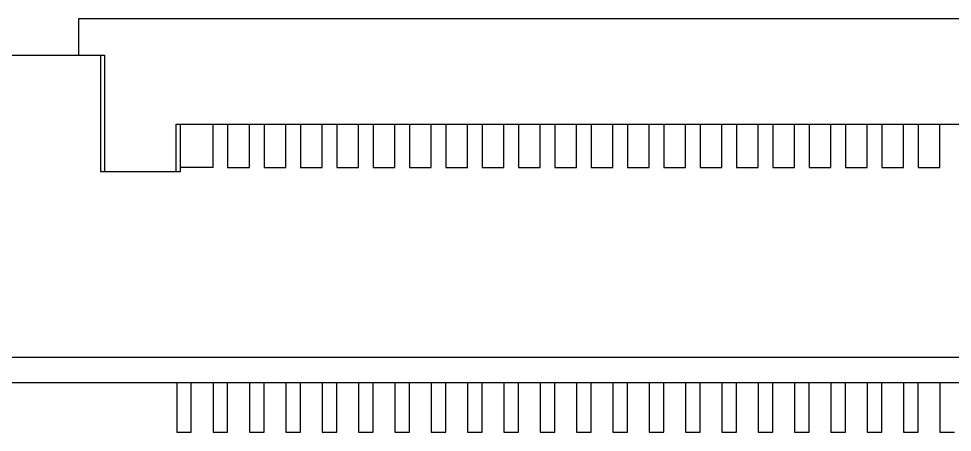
# Model space of a CAD drawing. Header units: millimetres. Extents: x -67 to 102, y -58 to 29.
# Drawn here: x 54.07 to 66.91, y -30.76 to -25.07 of the extents above; entities that cross this region are included whole.
import ezdxf

# ---------------------------------------------------------------- set-up
doc = ezdxf.new("R2010")
doc.units = ezdxf.units.MM
doc.header["$LTSCALE"] = 1.21
doc.header["$MEASUREMENT"] = 0
doc.layers.get('0').update_dxf_attribs({"linetype": 'CONTINUOUS'})

msp = doc.modelspace()

# ---------------------------------------------------------------- linework, layer by layer
at = {"color": 7, "linetype": 'Continuous'}
for p, q in [((54.888, -25.073), (54.888, -25.573)), ((69.297, -25.073), (54.888, -25.073)), ((53.492, -25.573), (55.248, -25.573)), ((55.192, -25.573), (55.192, -27.173)), ((55.248, -25.573), (55.248, -27.173)), ((56.234, -26.523), (67.951, -26.523)), ((56.234, -27.173), (56.234, -26.523)), ((56.292, -27.173), (56.292, -26.523)), ((56.742, -27.12), (56.742, -26.523)), ((56.942, -26.523), (56.942, -27.12)), ((57.242, -27.12), (57.242, -26.523)), ((57.442, -26.523), (57.442, -27.12)), ((57.742, -27.12), (57.742, -26.523)), ((57.942, -26.523), (57.942, -27.12)), ((58.242, -27.12), (58.242, -26.523)), ((58.442, -26.523), (58.442, -27.12)), ((58.742, -27.12), (58.742, -26.523)), ((58.942, -26.523), (58.942, -27.12)), ((59.242, -27.12), (59.242, -26.523)), ((59.442, -26.523), (59.442, -27.12)), ((59.742, -27.12), (59.742, -26.523)), ((59.942, -26.523), (59.942, -27.12)), ((60.242, -27.12), (60.242, -26.523)), ((60.442, -26.523), (60.442, -27.12)), ((60.742, -27.12), (60.742, -26.523)), ((60.942, -26.523), (60.942, -27.12)), ((61.242, -27.12), (61.242, -26.523)), ((61.442, -26.523), (61.442, -27.12)), ((61.742, -27.12), (61.742, -26.523)), ((61.942, -26.523), (61.942, -27.12)), ((62.242, -27.12), (62.242, -26.523)), ((62.442, -26.523), (62.442, -27.12)), ((62.742, -27.12), (62.742, -26.523)), ((62.942, -26.523), (62.942, -27.12)), ((63.242, -27.12), (63.242, -26.523)), ((63.442, -26.523), (63.442, -27.12)), ((63.742, -27.12), (63.742, -26.523)), ((63.942, -26.523), (63.942, -27.12)), ((64.242, -27.12), (64.242, -26.523)), ((64.442, -26.523), (64.442, -27.12)), ((64.742, -27.12), (64.742, -26.523)), ((64.942, -26.523), (64.942, -27.12)), ((65.242, -27.12), (65.242, -26.523)), ((65.442, -26.523), (65.442, -27.12)), ((65.742, -27.12), (65.742, -26.523)), ((65.942, -26.523), (65.942, -27.12)), ((66.242, -27.12), (66.242, -26.523)), ((66.442, -26.523), (66.442, -27.12)), ((66.742, -27.12), (66.742, -26.523)), ((55.192, -27.173), (56.292, -27.173)), ((56.742, -27.12), (56.292, -27.12)), ((56.942, -27.12), (57.242, -27.12)), ((57.442, -27.12), (57.742, -27.12)), ((57.942, -27.12), (58.242, -27.12)), ((58.442, -27.12), (58.742, -27.12)), ((58.942, -27.12), (59.242, -27.12)), ((59.442, -27.12), (59.742, -27.12)), ((59.942, -27.12), (60.242, -27.12)), ((60.442, -27.12), (60.742, -27.12)), ((60.942, -27.12), (61.242, -27.12)), ((61.442, -27.12), (61.742, -27.12)), ((61.942, -27.12), (62.242, -27.12)), ((62.442, -27.12), (62.742, -27.12)), ((62.942, -27.12), (63.242, -27.12)), ((63.442, -27.12), (63.742, -27.12)), ((63.942, -27.12), (64.242, -27.12)), ((64.442, -27.12), (64.742, -27.12)), ((64.942, -27.12), (65.242, -27.12)), ((65.442, -27.12), (65.742, -27.12)), ((65.942, -27.12), (66.242, -27.12)), ((66.442, -27.12), (66.742, -27.12)), ((70.692, -29.731), (53.492, -29.731)), ((53.492, -30.073), (70.692, -30.073)), ((56.242, -30.073), (56.242, -30.758)), ((56.442, -30.758), (56.442, -30.073)), ((56.742, -30.073), (56.742, -30.758)), ((56.942, -30.758), (56.942, -30.073)), ((57.242, -30.073), (57.242, -30.758)), ((57.442, -30.758), (57.442, -30.073)), ((57.742, -30.073), (57.742, -30.758)), ((57.942, -30.758), (57.942, -30.073)), ((58.242, -30.073), (58.242, -30.758)), ((58.442, -30.758), (58.442, -30.073)), ((58.742, -30.073), (58.742, -30.758)), ((58.942, -30.758), (58.942, -30.073)), ((59.242, -30.073), (59.242, -30.758)), ((59.442, -30.758), (59.442, -30.073)), ((59.742, -30.073), (59.742, -30.758)), ((59.942, -30.758), (59.942, -30.073)), ((60.242, -30.073), (60.242, -30.758)), ((60.442, -30.758), (60.442, -30.073)), ((60.742, -30.073), (60.742, -30.758)), ((60.942, -30.758), (60.942, -30.073)), ((61.242, -30.073), (61.242, -30.758)), ((61.442, -30.758), (61.442, -30.073)), ((61.742, -30.073), (61.742, -30.758)), ((61.942, -30.758), (61.942, -30.073)), ((62.242, -30.073), (62.242, -30.758)), ((62.442, -30.758), (62.442, -30.073)), ((62.742, -30.073), (62.742, -30.758)), ((62.942, -30.758), (62.942, -30.073)), ((63.242, -30.073), (63.242, -30.758)), ((63.442, -30.758), (63.442, -30.073)), ((63.742, -30.073), (63.742, -30.758)), ((63.942, -30.758), (63.942, -30.073)), ((64.242, -30.073), (64.242, -30.758)), ((64.442, -30.758), (64.442, -30.073)), ((64.742, -30.073), (64.742, -30.758)), ((64.942, -30.758), (64.942, -30.073)), ((65.242, -30.073), (65.242, -30.758)), ((65.442, -30.758), (65.442, -30.073)), ((65.742, -30.073), (65.742, -30.758)), ((65.942, -30.758), (65.942, -30.073)), ((66.242, -30.073), (66.242, -30.758)), ((66.442, -30.758), (66.442, -30.073)), ((66.742, -30.073), (66.742, -30.758)), ((56.242, -30.758), (56.442, -30.758)), ((56.742, -30.758), (56.942, -30.758)), ((57.242, -30.758), (57.442, -30.758)), ((57.742, -30.758), (57.942, -30.758)), ((58.242, -30.758), (58.442, -30.758)), ((58.742, -30.758), (58.942, -30.758)), ((59.242, -30.758), (59.442, -30.758)), ((59.742, -30.758), (59.942, -30.758)), ((60.242, -30.758), (60.442, -30.758)), ((60.742, -30.758), (60.942, -30.758)), ((61.242, -30.758), (61.442, -30.758)), ((61.742, -30.758), (61.942, -30.758)), ((62.242, -30.758), (62.442, -30.758)), ((62.742, -30.758), (62.942, -30.758)), ((63.242, -30.758), (63.442, -30.758)), ((63.742, -30.758), (63.942, -30.758)), ((64.242, -30.758), (64.442, -30.758)), ((64.742, -30.758), (64.942, -30.758)), ((65.242, -30.758), (65.442, -30.758)), ((65.742, -30.758), (65.942, -30.758)), ((66.242, -30.758), (66.442, -30.758)), ((66.742, -30.758), (66.942, -30.758))]:
    msp.add_line(p, q, dxfattribs=at)

doc.saveas('drawing.dxf')
